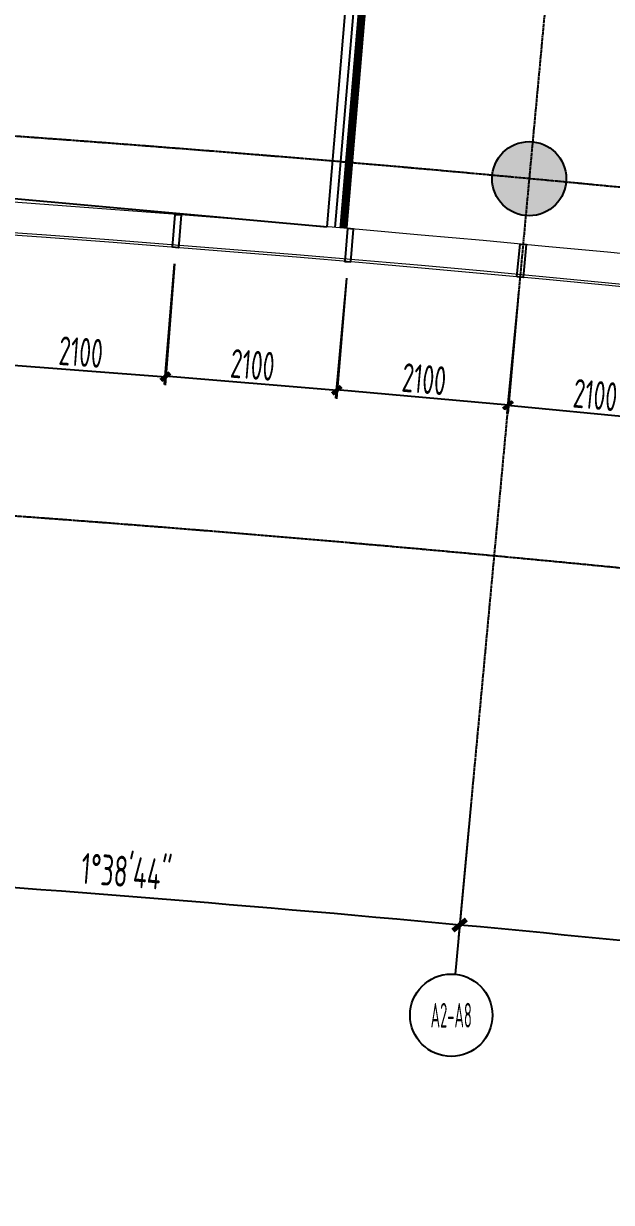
# Model space of a CAD drawing. Header units: millimetres. Extents: x 11677979 to 24947533, y -12764720 to -6308891.
# Drawn here: x 11799841 to 11806983, y -6414175 to -6399863 of the extents above; entities that cross this region are included whole.
import ezdxf
from ezdxf.enums import TextEntityAlignment as Align

# ---------------------------------------------------------------- set-up
doc = ezdxf.new("R2010")
doc.units = ezdxf.units.MM
doc.header["$LTSCALE"] = 10
for name, pattern in [('A2-RG-AXIS$0$CENTER', [2, 1.25, -0.25, 0.25, -0.25]), ('A2-RG-AXIS$0$DOTE', [2.42, 2, -0.2, 0.02, -0.2]), ('A2-RI-F4$0$A2-RG-AXIS$0$CENTER', [2, 1.25, -0.25, 0.25, -0.25]), ('A2-RI-F4$0$A2-RG-AXIS$0$DOTE', [2.42, 2, -0.2, 0.02, -0.2]), ('A2-RI-F4$0$DASHDOT2', [0.5, 0.25, -0.125, 0, -0.125]), ('A2-RI-F4$0$DASHED2', [9.525, 6.35, -3.175]), ('A2-RI-F4$0$HIDDEN', [0.375, 0.25, -0.125])]:
    doc.linetypes.add(name, pattern=pattern)
for name, color, linetype in [('A2-RB-F4$0$A-DIMS-100', 1, 'Continuous'), ('A2-RG-AXIS$0$A-AXIS', 1, 'Continuous'), ('A2-RG-AXIS$0$A-DIMS-100', 1, 'Continuous'), ('A2-RG-AXIS$0$A-GRID', 1, 'A2-RG-AXIS$0$CENTER'), ('A2-RG-AXIS$0$A-SYMB', 4, 'Continuous'), ('A2-RI-F4$0$A-DOOR-ROLL', 2, 'A2-RI-F4$0$DASHED2'), ('A2-RI-F4$0$A-STRS-HRAL', 80, 'Continuous'), ('A2-RI-F4$0$A-SYMB-VOID', 35, 'Continuous'), ('A2-RI-F4$0$A2-RB-F4$0$A-DIMS-100', 1, 'Continuous'), ('A2-RI-F4$0$A2-RG-AXIS$0$A-AXIS', 1, 'Continuous'), ('A2-RI-F4$0$A2-RG-AXIS$0$A-DIMS-100', 1, 'Continuous'), ('A2-RI-F4$0$A2-RG-AXIS$0$A-GRID', 1, 'A2-RI-F4$0$A2-RG-AXIS$0$CENTER'), ('A2-RI-F4$0$A2-RG-AXIS$0$A-SYMB', 4, 'Continuous'), ('A2-RI-F4$0$A2-RS-F4$0$A-HATH-GRAY', 8, 'Continuous'), ('A2-RI-F4$0$A2-RS-F4$0$A-WALL-CONC', 6, 'Continuous'), ('A2-RI-F4$0$an-wndw-mull-v', 3, 'Continuous'), ('A2-RI-F4$0$防火卷帘门', 20, 'Continuous'), ('A2-RS-F4$0$A-HATH-GRAY', 8, 'Continuous'), ('A2-RS-F4$0$A-WALL-CONC', 6, 'Continuous')]:
    doc.layers.add(name, color=color, linetype=linetype)
doc.layers.add('A2-RI-F4$0$A-GLAZ', color=140, linetype='Continuous', lineweight=5)
doc.styles.add('A2-RB-F4$0$XD2008', font='hzs.shx', dxfattribs={"width": 0.7, "bigfont": 'hztxt.shx'})
doc.styles.add('A2-RG-AXIS$0$ECADI', font='hzs.shx', dxfattribs={"width": 0.7, "bigfont": 'hztxt.shx'})
doc.styles.add('A2-RG-AXIS$0$XD2008', font='hzs.shx', dxfattribs={"width": 0.7, "bigfont": 'hztxt.shx'})
doc.styles.add('A2-RI-F4$0$A2-RB-F4$0$XD2008', font='hzs.shx', dxfattribs={"width": 0.7, "bigfont": 'hztxt.shx'})
doc.styles.add('A2-RI-F4$0$A2-RG-AXIS$0$ECADI', font='hzs.shx', dxfattribs={"width": 0.7, "bigfont": 'hztxt.shx'})
doc.styles.add('A2-RI-F4$0$A2-RG-AXIS$0$XD2008', font='hzs.shx', dxfattribs={"width": 0.7, "bigfont": 'hztxt.shx'})
doc.dimstyles.new('A2-RB-F4$0$XD100$0', dxfattribs={"dimscale": 100, "dimtxt": 3.5, "dimasz": 1, "dimexe": 1, "dimexo": 2, "dimgap": 0.5, "dimtad": 1, "dimdec": 0, "dimdsep": 46, "dimtxsty": 'A2-RB-F4$0$XD2008', "dimblk1": 'A2-RB-F4$0$_ArchTick', "dimblk2": 'A2-RB-F4$0$_ArchTick', "dimsah": 1, "dimcen": 2.5, "dimclrt": 4, "dimaunit": 1, "dimadec": 0, "dimazin": 0, "dimtfac": 1, "dimtdec": 0, "dimtix": 1, "dimtmove": 1, "dimatfit": 3, "dimfxl": 0, "dimtolj": 1, "dimtzin": 0, "dimarcsym": 0})
doc.dimstyles.new('A2-RG-AXIS$0$XD150', dxfattribs={"dimscale": 300, "dimtxt": 2.5, "dimasz": 1.5, "dimexe": 1, "dimexo": 2, "dimgap": 0.5, "dimtad": 1, "dimdec": 0, "dimdsep": 46, "dimtxsty": 'A2-RG-AXIS$0$XD2008', "dimcen": 2.5, "dimclrt": 4, "dimaunit": 1, "dimadec": 3, "dimazin": 0, "dimtfac": 1, "dimtdec": 0, "dimtmove": 2, "dimatfit": 3, "dimfxl": 0, "dimtolj": 1, "dimtzin": 0, "dimarcsym": 0})
doc.dimstyles.new('A2-RI-F4$0$A2-RB-F4$0$XD100$0', dxfattribs={"dimscale": 100, "dimtxt": 3.5, "dimasz": 1, "dimexe": 1, "dimexo": 2, "dimgap": 0.5, "dimtad": 1, "dimdec": 0, "dimdsep": 46, "dimtxsty": 'A2-RI-F4$0$A2-RB-F4$0$XD2008', "dimblk1": 'A2-RI-F4$0$A2-RB-F4$0$_ArchTick', "dimblk2": 'A2-RI-F4$0$A2-RB-F4$0$_ArchTick', "dimsah": 1, "dimcen": 2.5, "dimclrt": 4, "dimaunit": 1, "dimadec": 0, "dimazin": 0, "dimtfac": 1, "dimtdec": 0, "dimtix": 1, "dimtmove": 1, "dimatfit": 3, "dimfxl": 0, "dimtolj": 1, "dimtzin": 0, "dimarcsym": 0})
doc.dimstyles.new('A2-RI-F4$0$A2-RG-AXIS$0$XD150', dxfattribs={"dimscale": 300, "dimtxt": 2.5, "dimasz": 1.5, "dimexe": 1, "dimexo": 2, "dimgap": 0.5, "dimtad": 1, "dimdec": 0, "dimdsep": 46, "dimtxsty": 'A2-RI-F4$0$A2-RG-AXIS$0$XD2008', "dimcen": 2.5, "dimclrt": 4, "dimaunit": 1, "dimadec": 3, "dimazin": 0, "dimtfac": 1, "dimtdec": 0, "dimtmove": 2, "dimatfit": 3, "dimfxl": 0, "dimtolj": 1, "dimtzin": 0, "dimarcsym": 0})

# ---------------------------------------------------------------- blocks, each defined once
blk = doc.blocks.new('A2-RB-F4$0$_ArchTick')
at = {"color": 0, "linetype": 'ByBlock', "const_width": 0.4}
blk.add_lwpolyline([(-0.5, -0.5), (0.5, 0.5)], dxfattribs=at)
blk = doc.blocks.new('*D378')
at = {"layer": 'A2-RB-F4$0$A-DIMS-100', "color": 0, "lineweight": -2, "transparency": 16777216}
for p, q in [((11805853, -6403140), (11805712, -6404595)), ((11807943, -6403343), (11807802, -6404798)), ((11805721, -6404496), (11807811, -6404699))]:
    blk.add_line(p, q, dxfattribs=at)
at = {"layer": 'Defpoints', "color": 0, "transparency": 16777216}
for p in [(11805872, -6402941), (11807962, -6403144), (11807811, -6404699)]:
    blk.add_point(p, dxfattribs=at)
at = {"layer": 'A2-RB-F4$0$A-DIMS-100', "color": 0, "lineweight": -2, "transparency": 16777216, "xscale": 100, "yscale": 100, "zscale": 100}
for p, rotation in [((11805721, -6404496), 174.4515361555183), ((11807811, -6404699), 354.4515361555183)]:
    blk.add_blockref('A2-RB-F4$0$_ArchTick', p, dxfattribs=dict(at, rotation=rotation))
at = {"layer": 'A2-RB-F4$0$A-DIMS-100', "color": 4, "transparency": 16777216, "insert": (11806788, -6404373), "char_height": 350, "attachment_point": 5, "rotation": 354.4515, "style": 'A2-RB-F4$0$XD2008'}
blk.add_mtext('\\A1;2100', dxfattribs=at)
blk = doc.blocks.new('*D386')
at = {"layer": 'A2-RB-F4$0$A-DIMS-100', "color": 0, "lineweight": -2, "transparency": 16777216}
for p, q in [((11803763, -6402953), (11803633, -6404410)), ((11805855, -6403140), (11805725, -6404597)), ((11805733, -6404497), (11803642, -6404310))]:
    blk.add_line(p, q, dxfattribs=at)
at = {"layer": 'Defpoints', "color": 0, "transparency": 16777216}
for p in [(11803781, -6402754), (11805872, -6402941), (11803642, -6404310)]:
    blk.add_point(p, dxfattribs=at)
at = {"layer": 'A2-RB-F4$0$A-DIMS-100', "color": 0, "lineweight": -2, "transparency": 16777216, "xscale": 100, "yscale": 100, "zscale": 100}
for p, rotation in [((11803642, -6404310), 174.899973557483), ((11805733, -6404497), 354.899973557483)]:
    blk.add_blockref('A2-RB-F4$0$_ArchTick', p, dxfattribs=dict(at, rotation=rotation))
at = {"layer": 'A2-RB-F4$0$A-DIMS-100', "color": 4, "transparency": 16777216, "insert": (11804708, -6404180), "char_height": 350, "attachment_point": 5, "rotation": 354.9, "style": 'A2-RB-F4$0$XD2008'}
blk.add_mtext('\\A1;2100', dxfattribs=at)
blk = doc.blocks.new('*D387')
at = {"layer": 'A2-RB-F4$0$A-DIMS-100', "color": 0, "lineweight": -2, "transparency": 16777216}
for p, q in [((11801671, -6402780), (11801550, -6404245)), ((11803764, -6402953), (11803643, -6404418)), ((11803651, -6404318), (11801559, -6404145))]:
    blk.add_line(p, q, dxfattribs=at)
at = {"layer": 'Defpoints', "color": 0, "transparency": 16777216}
for p in [(11801688, -6402581), (11803781, -6402754), (11801559, -6404145)]:
    blk.add_point(p, dxfattribs=at)
at = {"layer": 'A2-RB-F4$0$A-DIMS-100', "color": 0, "lineweight": -2, "transparency": 16777216, "xscale": 100, "yscale": 100, "zscale": 100}
for p, rotation in [((11801559, -6404145), 175.2742250640415), ((11803651, -6404318), 355.2742250640416)]:
    blk.add_blockref('A2-RB-F4$0$_ArchTick', p, dxfattribs=dict(at, rotation=rotation))
at = {"layer": 'A2-RB-F4$0$A-DIMS-100', "color": 4, "transparency": 16777216, "insert": (11802624, -6404007), "char_height": 350, "attachment_point": 5, "rotation": 355.2742, "style": 'A2-RB-F4$0$XD2008'}
blk.add_mtext('\\A1;2100', dxfattribs=at)
blk = doc.blocks.new('*D388')
at = {"layer": 'A2-RB-F4$0$A-DIMS-100', "color": 0, "lineweight": -2, "transparency": 16777216}
for p, q in [((11799579, -6402623), (11799468, -6404096)), ((11801673, -6402780), (11801562, -6404253)), ((11801570, -6404154), (11799476, -6403996))]:
    blk.add_line(p, q, dxfattribs=at)
at = {"layer": 'Defpoints', "color": 0, "transparency": 16777216}
for p in [(11799594, -6402424), (11801688, -6402581), (11799476, -6403996)]:
    blk.add_point(p, dxfattribs=at)
at = {"layer": 'A2-RB-F4$0$A-DIMS-100', "color": 0, "lineweight": -2, "transparency": 16777216, "xscale": 100, "yscale": 100, "zscale": 100}
for p, rotation in [((11799476, -6403996), 175.7041415297528), ((11801570, -6404154), 355.7041415297528)]:
    blk.add_blockref('A2-RB-F4$0$_ArchTick', p, dxfattribs=dict(at, rotation=rotation))
at = {"layer": 'A2-RB-F4$0$A-DIMS-100', "color": 4, "transparency": 16777216, "insert": (11800539, -6403851), "char_height": 350, "attachment_point": 5, "rotation": 355.7041, "style": 'A2-RB-F4$0$XD2008'}
blk.add_mtext('\\A1;2100', dxfattribs=at)
blk = doc.blocks.new('A2-RG-AXIS$0$ECADI-TAG-GRID')
at = {"color": 13}
blk.add_circle((0, 0), 5, dxfattribs=at)
at = {"style": 'A2-RG-AXIS$0$ECADI', "width": 0.7}
blk.add_attdef('GRID', text='', height=5, dxfattribs=at).set_placement((0, 0), align=Align.MIDDLE)
blk = doc.blocks.new('A2-RG-AXIS$0$_ArchTick')
at = {"color": 0, "linetype": 'ByBlock', "const_width": 0.4}
blk.add_lwpolyline([(-0.5, -0.5), (0.5, 0.5)], dxfattribs=at)
blk = doc.blocks.new('*D413')
at = {"layer": 'A2-RG-AXIS$0$A-DIMS-100', "color": 0, "lineweight": -2, "ltscale": 3, "transparency": 16777216}
for p, q in [((11797069, -6408968), (11796982, -6410315)), ((11805251, -6409612), (11805125, -6410956))]:
    blk.add_line(p, q, dxfattribs=at)
blk.add_arc((11778731, -6694179), 284600, 84.67576, 86.32117, dxfattribs=at)
at = {"layer": 'Defpoints', "color": 0, "ltscale": 3, "transparency": 16777216}
for p in [(11797088, -6408668), (11805278, -6409313), (11802425, -6410567), (11778731, -6694179)]:
    blk.add_point(p, dxfattribs=at)
at = {"layer": 'A2-RG-AXIS$0$A-DIMS-100', "color": 0, "lineweight": -2, "ltscale": 3, "transparency": 16777216, "xscale": 150, "yscale": 150, "zscale": 150}
for p, rotation in [((11796992, -6410165), 176.3211745693895), ((11805139, -6410807), 354.6757558073726)]:
    blk.add_blockref('A2-RG-AXIS$0$_ArchTick', p, dxfattribs=dict(at, rotation=rotation))
at = {"layer": 'A2-RG-AXIS$0$A-DIMS-100', "color": 4, "ltscale": 3, "transparency": 16777216, "insert": (11801091, -6410159), "char_height": 375, "attachment_point": 5, "rotation": 355.4985, "style": 'A2-RG-AXIS$0$XD2008'}
blk.add_mtext('\\A1;1°38\'44"', dxfattribs=at)
blk = doc.blocks.new('*D415')
at = {"layer": 'A2-RG-AXIS$0$A-DIMS-100', "color": 0, "lineweight": -2, "ltscale": 3, "transparency": 16777216}
for p, q in [((11805251, -6409612), (11805125, -6410956)), ((11813411, -6410491), (11813247, -6411831))]:
    blk.add_line(p, q, dxfattribs=at)
blk.add_arc((11778731, -6694179), 284600, 83.03033, 84.67575, dxfattribs=at)
at = {"layer": 'Defpoints', "color": 0, "ltscale": 3, "transparency": 16777216}
for p in [(11805278, -6409313), (11813447, -6410193), (11810559, -6411364), (11778731, -6694179)]:
    blk.add_point(p, dxfattribs=at)
at = {"layer": 'A2-RG-AXIS$0$A-DIMS-100', "color": 0, "lineweight": -2, "ltscale": 3, "transparency": 16777216, "xscale": 150, "yscale": 150, "zscale": 150}
for p, rotation in [((11805139, -6410807), 174.6757533726868), ((11813265, -6411682), 353.0303346106688)]:
    blk.add_blockref('A2-RG-AXIS$0$_ArchTick', p, dxfattribs=dict(at, rotation=rotation))
at = {"layer": 'A2-RG-AXIS$0$A-DIMS-100', "color": 4, "ltscale": 3, "transparency": 16777216, "insert": (11809237, -6410919), "char_height": 375, "attachment_point": 5, "rotation": 353.853, "style": 'A2-RG-AXIS$0$XD2008'}
blk.add_mtext('\\A1;1°38\'44"', dxfattribs=at)
blk = doc.blocks.new('A2-RI-F4$0$A2-RB-F4$0$_ArchTick')
at = {"color": 0, "linetype": 'ByBlock', "const_width": 0.4}
blk.add_lwpolyline([(-0.5, -0.5), (0.5, 0.5)], dxfattribs=at)
blk = doc.blocks.new('*D903')
at = {"layer": 'A2-RI-F4$0$A2-RB-F4$0$A-DIMS-100', "color": 0, "lineweight": -2, "transparency": 16777216}
for p, q in [((11805853, -6403140), (11805712, -6404595)), ((11807943, -6403343), (11807802, -6404798)), ((11805721, -6404496), (11807811, -6404699))]:
    blk.add_line(p, q, dxfattribs=at)
at = {"layer": 'Defpoints', "color": 0, "transparency": 16777216}
for p in [(11805872, -6402941), (11807962, -6403144), (11807811, -6404699)]:
    blk.add_point(p, dxfattribs=at)
at = {"layer": 'A2-RI-F4$0$A2-RB-F4$0$A-DIMS-100', "color": 0, "lineweight": -2, "transparency": 16777216, "xscale": 100, "yscale": 100, "zscale": 100}
for p, rotation in [((11805721, -6404496), 174.4515361555183), ((11807811, -6404699), 354.4515361555183)]:
    blk.add_blockref('A2-RI-F4$0$A2-RB-F4$0$_ArchTick', p, dxfattribs=dict(at, rotation=rotation))
at = {"layer": 'A2-RI-F4$0$A2-RB-F4$0$A-DIMS-100', "color": 4, "transparency": 16777216, "insert": (11806788, -6404373), "char_height": 350, "attachment_point": 5, "rotation": 354.4515, "style": 'A2-RI-F4$0$A2-RB-F4$0$XD2008'}
blk.add_mtext('\\A1;2100', dxfattribs=at)
blk = doc.blocks.new('*D911')
at = {"layer": 'A2-RI-F4$0$A2-RB-F4$0$A-DIMS-100', "color": 0, "lineweight": -2, "transparency": 16777216}
for p, q in [((11803763, -6402953), (11803633, -6404410)), ((11805855, -6403140), (11805725, -6404597)), ((11805733, -6404497), (11803642, -6404310))]:
    blk.add_line(p, q, dxfattribs=at)
at = {"layer": 'Defpoints', "color": 0, "transparency": 16777216}
for p in [(11803781, -6402754), (11805872, -6402941), (11803642, -6404310)]:
    blk.add_point(p, dxfattribs=at)
at = {"layer": 'A2-RI-F4$0$A2-RB-F4$0$A-DIMS-100', "color": 0, "lineweight": -2, "transparency": 16777216, "xscale": 100, "yscale": 100, "zscale": 100}
for p, rotation in [((11803642, -6404310), 174.899973557483), ((11805733, -6404497), 354.899973557483)]:
    blk.add_blockref('A2-RI-F4$0$A2-RB-F4$0$_ArchTick', p, dxfattribs=dict(at, rotation=rotation))
at = {"layer": 'A2-RI-F4$0$A2-RB-F4$0$A-DIMS-100', "color": 4, "transparency": 16777216, "insert": (11804708, -6404180), "char_height": 350, "attachment_point": 5, "rotation": 354.9, "style": 'A2-RI-F4$0$A2-RB-F4$0$XD2008'}
blk.add_mtext('\\A1;2100', dxfattribs=at)
blk = doc.blocks.new('*D912')
at = {"layer": 'A2-RI-F4$0$A2-RB-F4$0$A-DIMS-100', "color": 0, "lineweight": -2, "transparency": 16777216}
for p, q in [((11801671, -6402780), (11801550, -6404245)), ((11803764, -6402953), (11803643, -6404418)), ((11803651, -6404318), (11801559, -6404145))]:
    blk.add_line(p, q, dxfattribs=at)
at = {"layer": 'Defpoints', "color": 0, "transparency": 16777216}
for p in [(11801688, -6402581), (11803781, -6402754), (11801559, -6404145)]:
    blk.add_point(p, dxfattribs=at)
at = {"layer": 'A2-RI-F4$0$A2-RB-F4$0$A-DIMS-100', "color": 0, "lineweight": -2, "transparency": 16777216, "xscale": 100, "yscale": 100, "zscale": 100}
for p, rotation in [((11801559, -6404145), 175.2742250640415), ((11803651, -6404318), 355.2742250640416)]:
    blk.add_blockref('A2-RI-F4$0$A2-RB-F4$0$_ArchTick', p, dxfattribs=dict(at, rotation=rotation))
at = {"layer": 'A2-RI-F4$0$A2-RB-F4$0$A-DIMS-100', "color": 4, "transparency": 16777216, "insert": (11802624, -6404007), "char_height": 350, "attachment_point": 5, "rotation": 355.2742, "style": 'A2-RI-F4$0$A2-RB-F4$0$XD2008'}
blk.add_mtext('\\A1;2100', dxfattribs=at)
blk = doc.blocks.new('*D913')
at = {"layer": 'A2-RI-F4$0$A2-RB-F4$0$A-DIMS-100', "color": 0, "lineweight": -2, "transparency": 16777216}
for p, q in [((11799579, -6402623), (11799468, -6404096)), ((11801673, -6402780), (11801562, -6404253)), ((11801570, -6404154), (11799476, -6403996))]:
    blk.add_line(p, q, dxfattribs=at)
at = {"layer": 'Defpoints', "color": 0, "transparency": 16777216}
for p in [(11799594, -6402424), (11801688, -6402581), (11799476, -6403996)]:
    blk.add_point(p, dxfattribs=at)
at = {"layer": 'A2-RI-F4$0$A2-RB-F4$0$A-DIMS-100', "color": 0, "lineweight": -2, "transparency": 16777216, "xscale": 100, "yscale": 100, "zscale": 100}
for p, rotation in [((11799476, -6403996), 175.7041415297528), ((11801570, -6404154), 355.7041415297528)]:
    blk.add_blockref('A2-RI-F4$0$A2-RB-F4$0$_ArchTick', p, dxfattribs=dict(at, rotation=rotation))
at = {"layer": 'A2-RI-F4$0$A2-RB-F4$0$A-DIMS-100', "color": 4, "transparency": 16777216, "insert": (11800539, -6403851), "char_height": 350, "attachment_point": 5, "rotation": 355.7041, "style": 'A2-RI-F4$0$A2-RB-F4$0$XD2008'}
blk.add_mtext('\\A1;2100', dxfattribs=at)
blk = doc.blocks.new('A2-RI-F4$0$A2-RG-AXIS$0$ECADI-TAG-GRID')
at = {"color": 13}
blk.add_circle((0, 0), 5, dxfattribs=at)
at = {"style": 'A2-RI-F4$0$A2-RG-AXIS$0$ECADI', "width": 0.7}
blk.add_attdef('GRID', text='', height=5, dxfattribs=at).set_placement((0, 0), align=Align.MIDDLE)
blk = doc.blocks.new('A2-RI-F4$0$A2-RG-AXIS$0$_ArchTick')
at = {"color": 0, "linetype": 'ByBlock', "const_width": 0.4}
blk.add_lwpolyline([(-0.5, -0.5), (0.5, 0.5)], dxfattribs=at)
blk = doc.blocks.new('*D938')
at = {"layer": 'A2-RI-F4$0$A2-RG-AXIS$0$A-DIMS-100', "color": 0, "lineweight": -2, "ltscale": 3, "transparency": 16777216}
for p, q in [((11797069, -6408968), (11796982, -6410315)), ((11805251, -6409612), (11805125, -6410956))]:
    blk.add_line(p, q, dxfattribs=at)
blk.add_arc((11778731, -6694179), 284600, 84.67576, 86.32117, dxfattribs=at)
at = {"layer": 'Defpoints', "color": 0, "ltscale": 3, "transparency": 16777216}
for p in [(11797088, -6408668), (11805278, -6409313), (11802425, -6410567), (11778731, -6694179)]:
    blk.add_point(p, dxfattribs=at)
at = {"layer": 'A2-RI-F4$0$A2-RG-AXIS$0$A-DIMS-100', "color": 0, "lineweight": -2, "ltscale": 3, "transparency": 16777216, "xscale": 150, "yscale": 150, "zscale": 150}
for p, rotation in [((11796992, -6410165), 176.3211745693895), ((11805139, -6410807), 354.6757558073726)]:
    blk.add_blockref('A2-RI-F4$0$A2-RG-AXIS$0$_ArchTick', p, dxfattribs=dict(at, rotation=rotation))
at = {"layer": 'A2-RI-F4$0$A2-RG-AXIS$0$A-DIMS-100', "color": 4, "ltscale": 3, "transparency": 16777216, "insert": (11801091, -6410159), "char_height": 375, "attachment_point": 5, "rotation": 355.4985, "style": 'A2-RI-F4$0$A2-RG-AXIS$0$XD2008'}
blk.add_mtext('\\A1;1°38\'44"', dxfattribs=at)
blk = doc.blocks.new('*D940')
at = {"layer": 'A2-RI-F4$0$A2-RG-AXIS$0$A-DIMS-100', "color": 0, "lineweight": -2, "ltscale": 3, "transparency": 16777216}
for p, q in [((11805251, -6409612), (11805125, -6410956)), ((11813411, -6410491), (11813247, -6411831))]:
    blk.add_line(p, q, dxfattribs=at)
blk.add_arc((11778731, -6694179), 284600, 83.03033, 84.67575, dxfattribs=at)
at = {"layer": 'Defpoints', "color": 0, "ltscale": 3, "transparency": 16777216}
for p in [(11805278, -6409313), (11813447, -6410193), (11810559, -6411364), (11778731, -6694179)]:
    blk.add_point(p, dxfattribs=at)
at = {"layer": 'A2-RI-F4$0$A2-RG-AXIS$0$A-DIMS-100', "color": 0, "lineweight": -2, "ltscale": 3, "transparency": 16777216, "xscale": 150, "yscale": 150, "zscale": 150}
for p, rotation in [((11805139, -6410807), 174.6757533726868), ((11813265, -6411682), 353.0303346106688)]:
    blk.add_blockref('A2-RI-F4$0$A2-RG-AXIS$0$_ArchTick', p, dxfattribs=dict(at, rotation=rotation))
at = {"layer": 'A2-RI-F4$0$A2-RG-AXIS$0$A-DIMS-100', "color": 4, "ltscale": 3, "transparency": 16777216, "insert": (11809237, -6410919), "char_height": 375, "attachment_point": 5, "rotation": 353.853, "style": 'A2-RI-F4$0$A2-RG-AXIS$0$XD2008'}
blk.add_mtext('\\A1;1°38\'44"', dxfattribs=at)
blk = doc.blocks.new('A2-RI-F4$0$A2-RS-F4')
at = {"layer": 'A2-RI-F4$0$A2-RS-F4$0$A-HATH-GRAY', "ltscale": 3}
h = blk.add_hatch(color=256, dxfattribs=at)
h.paths.add_polyline_path([(11780371, -6378133), (11781371, -6378140), (11781380, -6376840), (11780380, -6376833)])
h.paths.add_polyline_path([(11771295, -6378216), (11772295, -6378194), (11772267, -6376895), (11771267, -6376916)])
h.paths.add_polyline_path([(11789445, -6378310), (11790445, -6378346), (11790491, -6377046), (11789491, -6377011)])
h.paths.add_polyline_path([(11794061, -6377996), (11794660, -6378034), (11794711, -6377236), (11794112, -6377197)])
h.paths.add_polyline_path([(11762226, -6378560), (11763225, -6378509), (11763159, -6377211), (11762160, -6377261)])
h.paths.add_polyline_path([(11756038, -6378647), (11756835, -6378584), (11756756, -6377587), (11755959, -6377650)])
h.paths.add_polyline_path([(11801644, -6378462), (11802243, -6378500), (11802294, -6377702), (11801696, -6377663)])
h.paths.add_polyline_path([(11751541, -6379499), (11752339, -6379435), (11752220, -6377940), (11751422, -6378003)])
h.paths.add_polyline_path([(11807664, -6379406), (11808460, -6379480), (11808572, -6378285), (11807775, -6378211)])
h.paths.add_polyline_path([(11816585, -6380403), (11817577, -6380525), (11817736, -6379235), (11816743, -6379113)])
h.paths.add_polyline_path([(11825579, -6381619), (11826568, -6381768), (11826763, -6380483), (11825774, -6380333)])
h.paths.add_polyline_path([(11793833, -6381539), (11794432, -6381577), (11794483, -6380779), (11793885, -6380740)])
h.paths.add_polyline_path([(11801417, -6382005), (11802015, -6382043), (11802067, -6381245), (11801468, -6381206)])
h.paths.add_polyline_path([(11834536, -6383085), (11835520, -6383263), (11835752, -6381984), (11834768, -6381806)])
h.paths.add_polyline_path([(11843442, -6384837), (11844420, -6385043), (11844688, -6383771), (11843710, -6383565)])
h.paths.add_polyline_path([(11849707, -6386048), (11850486, -6386227), (11850721, -6385255), (11849941, -6385076)])
h.paths.add_polyline_path([(11756683, -6386772), (11757481, -6386706), (11757402, -6385711), (11756605, -6385775)])
h.paths.add_polyline_path([(11752168, -6387374), (11752965, -6387310), (11752846, -6385815), (11752049, -6385879)])
h.paths.add_polyline_path([(11854132, -6387107), (11854912, -6387286), (11855146, -6386314), (11854366, -6386134)])
h.paths.add_polyline_path([(11793236, -6390821), (11793835, -6390859), (11793887, -6390061), (11793288, -6390022)])
h.paths.add_polyline_path([(11800820, -6391286), (11801419, -6391324), (11801470, -6390526), (11800871, -6390487)])
h.paths.add_polyline_path([(11847832, -6393825), (11848612, -6394005), (11848846, -6393033), (11848067, -6392853)])
h.paths.add_polyline_path([(11780263, -6394032), (11781263, -6394039), (11781272, -6392739), (11780272, -6392732)])
h.paths.add_polyline_path([(11771644, -6394112), (11772644, -6394090), (11772615, -6392791), (11771616, -6392812)])
h.paths.add_polyline_path([(11788881, -6394200), (11789880, -6394236), (11789926, -6392936), (11788927, -6392901)])
h.paths.add_polyline_path([(11793009, -6394364), (11793607, -6394402), (11793659, -6393604), (11793060, -6393565)])
h.paths.add_polyline_path([(11763031, -6394440), (11764030, -6394389), (11763964, -6393090), (11762965, -6393141)])
h.paths.add_polyline_path([(11757323, -6394797), (11758120, -6394731), (11758041, -6393736), (11757243, -6393800)])
h.paths.add_polyline_path([(11800592, -6394829), (11801191, -6394867), (11801242, -6394069), (11800643, -6394030)])
h.paths.add_polyline_path([(11852257, -6394884), (11853037, -6395064), (11853271, -6394091), (11852492, -6393912)])
h.paths.add_polyline_path([(11752786, -6395149), (11753584, -6395086), (11753465, -6393591), (11752667, -6393654)])
h.paths.add_polyline_path([(11806189, -6395237), (11806985, -6395311), (11807096, -6394116), (11806300, -6394042)])
h.paths.add_polyline_path([(11814656, -6396186), (11815648, -6396307), (11815806, -6395017), (11814813, -6394896)])
h.paths.add_polyline_path([(11823198, -6397340), (11824186, -6397490), (11824381, -6396205), (11823392, -6396055)])
h.paths.add_polyline_path([(11831682, -6398729), (11832663, -6398921), (11832913, -6397645), (11831931, -6397453)])
h.paths.add_polyline_path([(11840164, -6400383), (11841142, -6400589), (11841411, -6399317), (11840432, -6399110)])
edge = h.paths.add_edge_path()
edge.add_arc((11780719, -6400485), 450, 0, 360)
edge = h.paths.add_edge_path()
edge.add_arc((11772286, -6400549), 450, 0, 360)
edge = h.paths.add_edge_path()
edge.add_arc((11789152, -6400664), 450, 0, 360)
edge = h.paths.add_edge_path()
edge.add_arc((11763857, -6400856), 450, 0, 360)
h.paths.add_polyline_path([(11845946, -6401652), (11846725, -6401831), (11846960, -6400859), (11846180, -6400679)])
edge = h.paths.add_edge_path()
edge.add_arc((11797576, -6401084), 450, 0, 360)
edge = h.paths.add_edge_path()
edge.add_arc((11755441, -6401404), 451, 0, 360)
edge = h.paths.add_edge_path()
edge.add_arc((11805984, -6401746), 450, 0, 360)
h.paths.add_polyline_path([(11850371, -6402710), (11851151, -6402890), (11851385, -6401917), (11850605, -6401738)])
edge = h.paths.add_edge_path()
edge.add_arc((11814369, -6402649), 450, 0, 360)
edge = h.paths.add_edge_path()
edge.add_arc((11822726, -6403793), 450, 0, 360)
edge = h.paths.add_edge_path()
edge.add_arc((11831046, -6405176), 450, 0, 360)
edge = h.paths.add_edge_path()
edge.add_arc((11839323, -6406797), 451, 0, 360)
edge = h.paths.add_edge_path()
edge.add_arc((11847549, -6408655), 451, 0, 360)
at = {"layer": 'A2-RI-F4$0$A2-RS-F4$0$A-WALL-CONC'}
blk.add_circle((11805984, -6401746), 450, dxfattribs=at)
blk = doc.blocks.new('A2-RI-F4$0$5yrthfh')
at = {"layer": 'A2-RI-F4$0$an-wndw-mull-v'}
blk.add_lwpolyline([(3, -37), (402, -3), (396, 71), (-3, 37), (3, -37)], close=True, dxfattribs=at)
blk = doc.blocks.new('A2-RI-F4$0$A$C047A065C')
for p, xscale, rotation in [((46247, -1177), -0.9999999999999998, 270.3244674019565), ((50432, -1538), -1, 269.5019382495907)]:
    blk.add_blockref('A2-RI-F4$0$5yrthfh', p, dxfattribs=dict(xscale=xscale, rotation=rotation))
at = {"rotation": 80.26111466396108}
blk.add_blockref('A2-RI-F4$0$5yrthfh', (48340, -1350), dxfattribs=at)
blk = doc.blocks.new('A2-RS-F4')
at = {"layer": 'A2-RS-F4$0$A-HATH-GRAY', "ltscale": 3}
h = blk.add_hatch(color=256, dxfattribs=at)
h.paths.add_polyline_path([(11780371, -6378133), (11781371, -6378140), (11781380, -6376840), (11780380, -6376833)])
h.paths.add_polyline_path([(11771295, -6378216), (11772295, -6378194), (11772267, -6376895), (11771267, -6376916)])
h.paths.add_polyline_path([(11789445, -6378310), (11790445, -6378346), (11790491, -6377046), (11789491, -6377011)])
h.paths.add_polyline_path([(11794061, -6377996), (11794660, -6378034), (11794711, -6377236), (11794112, -6377197)])
h.paths.add_polyline_path([(11762226, -6378560), (11763225, -6378509), (11763159, -6377211), (11762160, -6377261)])
h.paths.add_polyline_path([(11756038, -6378647), (11756835, -6378584), (11756756, -6377587), (11755959, -6377650)])
h.paths.add_polyline_path([(11801644, -6378462), (11802243, -6378500), (11802294, -6377702), (11801696, -6377663)])
h.paths.add_polyline_path([(11751541, -6379499), (11752339, -6379435), (11752220, -6377940), (11751422, -6378003)])
h.paths.add_polyline_path([(11807664, -6379406), (11808460, -6379480), (11808572, -6378285), (11807775, -6378211)])
h.paths.add_polyline_path([(11816585, -6380403), (11817577, -6380525), (11817736, -6379235), (11816743, -6379113)])
h.paths.add_polyline_path([(11825579, -6381619), (11826568, -6381768), (11826763, -6380483), (11825774, -6380333)])
h.paths.add_polyline_path([(11793833, -6381539), (11794432, -6381577), (11794483, -6380779), (11793885, -6380740)])
h.paths.add_polyline_path([(11801417, -6382005), (11802015, -6382043), (11802067, -6381245), (11801468, -6381206)])
h.paths.add_polyline_path([(11834536, -6383085), (11835520, -6383263), (11835752, -6381984), (11834768, -6381806)])
h.paths.add_polyline_path([(11843442, -6384837), (11844420, -6385043), (11844688, -6383771), (11843710, -6383565)])
h.paths.add_polyline_path([(11849707, -6386048), (11850486, -6386227), (11850721, -6385255), (11849941, -6385076)])
h.paths.add_polyline_path([(11756683, -6386772), (11757481, -6386706), (11757402, -6385711), (11756605, -6385775)])
h.paths.add_polyline_path([(11752168, -6387374), (11752965, -6387310), (11752846, -6385815), (11752049, -6385879)])
h.paths.add_polyline_path([(11854132, -6387107), (11854912, -6387286), (11855146, -6386314), (11854366, -6386134)])
h.paths.add_polyline_path([(11793236, -6390821), (11793835, -6390859), (11793887, -6390061), (11793288, -6390022)])
h.paths.add_polyline_path([(11800820, -6391286), (11801419, -6391324), (11801470, -6390526), (11800871, -6390487)])
h.paths.add_polyline_path([(11847832, -6393825), (11848612, -6394005), (11848846, -6393033), (11848067, -6392853)])
h.paths.add_polyline_path([(11780263, -6394032), (11781263, -6394039), (11781272, -6392739), (11780272, -6392732)])
h.paths.add_polyline_path([(11771644, -6394112), (11772644, -6394090), (11772615, -6392791), (11771616, -6392812)])
h.paths.add_polyline_path([(11788881, -6394200), (11789880, -6394236), (11789926, -6392936), (11788927, -6392901)])
h.paths.add_polyline_path([(11793009, -6394364), (11793607, -6394402), (11793659, -6393604), (11793060, -6393565)])
h.paths.add_polyline_path([(11763031, -6394440), (11764030, -6394389), (11763964, -6393090), (11762965, -6393141)])
h.paths.add_polyline_path([(11757323, -6394797), (11758120, -6394731), (11758041, -6393736), (11757243, -6393800)])
h.paths.add_polyline_path([(11800592, -6394829), (11801191, -6394867), (11801242, -6394069), (11800643, -6394030)])
h.paths.add_polyline_path([(11852257, -6394884), (11853037, -6395064), (11853271, -6394091), (11852492, -6393912)])
h.paths.add_polyline_path([(11752786, -6395149), (11753584, -6395086), (11753465, -6393591), (11752667, -6393654)])
h.paths.add_polyline_path([(11806189, -6395237), (11806985, -6395311), (11807096, -6394116), (11806300, -6394042)])
h.paths.add_polyline_path([(11814656, -6396186), (11815648, -6396307), (11815806, -6395017), (11814813, -6394896)])
h.paths.add_polyline_path([(11823198, -6397340), (11824186, -6397490), (11824381, -6396205), (11823392, -6396055)])
h.paths.add_polyline_path([(11831682, -6398729), (11832663, -6398921), (11832913, -6397645), (11831931, -6397453)])
h.paths.add_polyline_path([(11840164, -6400383), (11841142, -6400589), (11841411, -6399317), (11840432, -6399110)])
edge = h.paths.add_edge_path()
edge.add_arc((11780719, -6400485), 450, 0, 360)
edge = h.paths.add_edge_path()
edge.add_arc((11772286, -6400549), 450, 0, 360)
edge = h.paths.add_edge_path()
edge.add_arc((11789152, -6400664), 450, 0, 360)
edge = h.paths.add_edge_path()
edge.add_arc((11763857, -6400856), 450, 0, 360)
h.paths.add_polyline_path([(11845946, -6401652), (11846725, -6401831), (11846960, -6400859), (11846180, -6400679)])
edge = h.paths.add_edge_path()
edge.add_arc((11797576, -6401084), 450, 0, 360)
edge = h.paths.add_edge_path()
edge.add_arc((11755441, -6401404), 451, 0, 360)
edge = h.paths.add_edge_path()
edge.add_arc((11805984, -6401746), 450, 0, 360)
h.paths.add_polyline_path([(11850371, -6402710), (11851151, -6402890), (11851385, -6401917), (11850605, -6401738)])
edge = h.paths.add_edge_path()
edge.add_arc((11814369, -6402649), 450, 0, 360)
edge = h.paths.add_edge_path()
edge.add_arc((11822726, -6403793), 450, 0, 360)
edge = h.paths.add_edge_path()
edge.add_arc((11831046, -6405176), 450, 0, 360)
edge = h.paths.add_edge_path()
edge.add_arc((11839323, -6406797), 451, 0, 360)
edge = h.paths.add_edge_path()
edge.add_arc((11847549, -6408655), 451, 0, 360)
at = {"layer": 'A2-RS-F4$0$A-WALL-CONC'}
blk.add_circle((11805984, -6401746), 450, dxfattribs=at)
blk = doc.blocks.new('A2-RB-F4')
at = {"layer": 'A2-RB-F4$0$A-DIMS-100'}
for p1, p2, distance, picture, middle in [((11801687.8, -6402581), (11799593.7, -6402423.7), 1577.2, '*D388', (11800539.5, -6403850.8)), ((11803780.7, -6402754), (11801687.8, -6402581), 1569.4, '*D387', (11802623.5, -6404007.3)), ((11805872.4, -6402940.7), (11803780.7, -6402754), 1562.5, '*D386', (11804707.7, -6404179.6)), ((11805872.3, -6402940.7), (11807962.4, -6403143.7), -1562.5, '*D378', (11806788, -6404373.5))]:
    dim = blk.add_aligned_dim(p1=p1, p2=p2, distance=distance, dimstyle='A2-RB-F4$0$XD100$0', dxfattribs=at)
    dim.commit()
    dim.dimension.update_dxf_attribs({"geometry": picture, "text_midpoint": middle})
blk = doc.blocks.new('A2-RG-AXIS')
at = {"layer": 'A2-RG-AXIS$0$A-AXIS', "ltscale": 3}
blk.add_line((11805278.5, -6409313.1), (11805083.6, -6411404), dxfattribs=at)
at = {"layer": 'A2-RG-AXIS$0$A-GRID', "linetype": 'A2-RG-AXIS$0$DOTE'}
blk.add_line((11809008.7, -6369286.5), (11805278.5, -6409313.1), dxfattribs=at)
for radius, start, end in [(300800, 75.589285, 95.407644), (293700, 75.589281, 95.407645), (289100, 75.589281, 95.407645)]:
    blk.add_arc((11778730.7, -6694178.7), radius, start, end, dxfattribs=at)
at = {"layer": 'A2-RG-AXIS$0$A-SYMB'}
ref = blk.add_blockref('A2-RG-AXIS$0$ECADI-TAG-GRID', (11805037.2, -6411901.9), dxfattribs=dict(at, xscale=100, yscale=100, zscale=100))
ref.add_attrib('GRID', 'A2-A8', dxfattribs={"layer": '0', "extrusion": (0, 0, -1), "height": 300, "style": 'A2-RG-AXIS$0$ECADI', "text_generation_flag": 2, "width": 0.5}).set_placement((-11805037.2, -6411901.9), align=Align.MIDDLE)
at = {"layer": 'A2-RG-AXIS$0$A-DIMS-100', "ltscale": 3}
for base, p1, picture, middle in [((11802425.5, -6410566.8), (11797087.9, -6408668.2), '*D413', (11801091.2, -6410159.3)), ((11810559.4, -6411364.1), (11813447.2, -6410192.8), '*D415', (11809237.3, -6410918.5))]:
    dim = blk.add_angular_dim_3p(base=base, center=(11778730.7, -6694178.7), p1=p1, p2=(11805278.5, -6409313.1), dimstyle='A2-RG-AXIS$0$XD150', override={"dimscale": 150, "dimasz": 1, "dimblk": 'A2-RG-AXIS$0$_ArchTick', "dimadec": 4}, dxfattribs=at)
    dim.commit()
    dim.dimension.update_dxf_attribs({"geometry": picture, "text_midpoint": middle})
blk = doc.blocks.new('A2-RI-F4$0$A2-RB-F4')
at = {"layer": 'A2-RI-F4$0$A2-RB-F4$0$A-DIMS-100'}
for p1, p2, distance, picture, middle in [((11801687.8, -6402581), (11799593.7, -6402423.7), 1577.2, '*D913', (11800539.5, -6403850.8)), ((11803780.7, -6402754), (11801687.8, -6402581), 1569.4, '*D912', (11802623.5, -6404007.3)), ((11805872.4, -6402940.7), (11803780.7, -6402754), 1562.5, '*D911', (11804707.7, -6404179.6)), ((11805872.3, -6402940.7), (11807962.4, -6403143.7), -1562.5, '*D903', (11806788, -6404373.5))]:
    dim = blk.add_aligned_dim(p1=p1, p2=p2, distance=distance, dimstyle='A2-RI-F4$0$A2-RB-F4$0$XD100$0', dxfattribs=at)
    dim.commit()
    dim.dimension.update_dxf_attribs({"geometry": picture, "text_midpoint": middle})
blk = doc.blocks.new('A2-RI-F4$0$A2-RG-AXIS')
at = {"layer": 'A2-RI-F4$0$A2-RG-AXIS$0$A-AXIS', "ltscale": 3}
blk.add_line((11805278.5, -6409313.1), (11805083.6, -6411404), dxfattribs=at)
at = {"layer": 'A2-RI-F4$0$A2-RG-AXIS$0$A-GRID', "linetype": 'A2-RI-F4$0$A2-RG-AXIS$0$DOTE'}
blk.add_line((11809008.7, -6369286.5), (11805278.5, -6409313.1), dxfattribs=at)
for radius, start, end in [(300800, 75.589285, 95.407644), (293700, 75.589281, 95.407645), (289100, 75.589281, 95.407645)]:
    blk.add_arc((11778730.7, -6694178.7), radius, start, end, dxfattribs=at)
at = {"layer": 'A2-RI-F4$0$A2-RG-AXIS$0$A-SYMB'}
ref = blk.add_blockref('A2-RI-F4$0$A2-RG-AXIS$0$ECADI-TAG-GRID', (11805037.2, -6411901.9), dxfattribs=dict(at, xscale=100, yscale=100, zscale=100))
ref.add_attrib('GRID', 'A2-A8', dxfattribs={"layer": '0', "extrusion": (0, 0, -1), "height": 300, "style": 'A2-RI-F4$0$A2-RG-AXIS$0$ECADI', "text_generation_flag": 2, "width": 0.5}).set_placement((-11805037.2, -6411901.9), align=Align.MIDDLE)
at = {"layer": 'A2-RI-F4$0$A2-RG-AXIS$0$A-DIMS-100', "ltscale": 3}
for base, p1, picture, middle in [((11802425.5, -6410566.8), (11797087.9, -6408668.2), '*D938', (11801091.2, -6410159.3)), ((11810559.4, -6411364.1), (11813447.2, -6410192.8), '*D940', (11809237.3, -6410918.5))]:
    dim = blk.add_angular_dim_3p(base=base, center=(11778730.7, -6694178.7), p1=p1, p2=(11805278.5, -6409313.1), dimstyle='A2-RI-F4$0$A2-RG-AXIS$0$XD150', override={"dimscale": 150, "dimasz": 1, "dimblk": 'A2-RI-F4$0$A2-RG-AXIS$0$_ArchTick', "dimadec": 4}, dxfattribs=at)
    dim.commit()
    dim.dimension.update_dxf_attribs({"geometry": picture, "text_midpoint": middle})
blk = doc.blocks.new('A2-RI-F4')
at = {"layer": 'A2-RI-F4$0$A-DOOR-ROLL', "linetype": 'A2-RI-F4$0$DASHDOT2', "const_width": 100}
blk.add_lwpolyline([(11803727.9, -6402347.4), (11804155.5, -6397315.4, 0.0260959), (11773092.4, -6396292.4), (11773203, -6401330.9)], format="xyb", dxfattribs=at)
at = {"layer": 'A2-RI-F4$0$A-GLAZ'}
for radius, start, end in [(292900, 76.321235, 95.292728), (292530, 76.248865, 95.365099), (292500, 76.242989, 95.370975)]:
    blk.add_arc((11778730.7, -6694178.7), radius, start, end, dxfattribs=at)
at = {"layer": 'A2-RI-F4$0$A-STRS-HRAL', "ltscale": 0.25}
for p, q in [((11803628.3, -6402338.8), (11803861.1, -6399598.7)), ((11803528.6, -6402330.4), (11803753, -6399689.9))]:
    blk.add_line(p, q, dxfattribs=at)
at = {"layer": 'A2-RI-F4$0$A-SYMB-VOID', "ltscale": 500}
blk.add_lwpolyline([(11773296.8, -6396488.3), (11775610.3, -6399803.5), (11803530.2, -6402330.5)], dxfattribs=at)
at = {"layer": 'A2-RI-F4$0$防火卷帘门', "linetype": 'A2-RI-F4$0$HIDDEN', "ltscale": 3, "const_width": 100}
blk.add_lwpolyline([(11806586.8, -6395274.5), (11806375.8, -6397514, -0.0287278), (11840199.4, -6402638.3), (11839322.6, -6406796.9)], format="xyb", dxfattribs=at)
for name, p in [('A2-RI-F4$0$A2-RG-AXIS', (0, 0)), ('A2-RI-F4$0$A2-RB-F4', (0, 0)), ('A2-RI-F4$0$A$C047A065C', (11755440.6, -6401403.6)), ('A2-RI-F4$0$A2-RS-F4', (0, 0))]:
    blk.add_blockref(name, p)

msp = doc.modelspace()

# ---------------------------------------------------------------- block references
for name in ['A2-RI-F4', 'A2-RG-AXIS', 'A2-RB-F4', 'A2-RS-F4']:
    msp.add_blockref(name, (0, 0))

doc.saveas('drawing.dxf')
